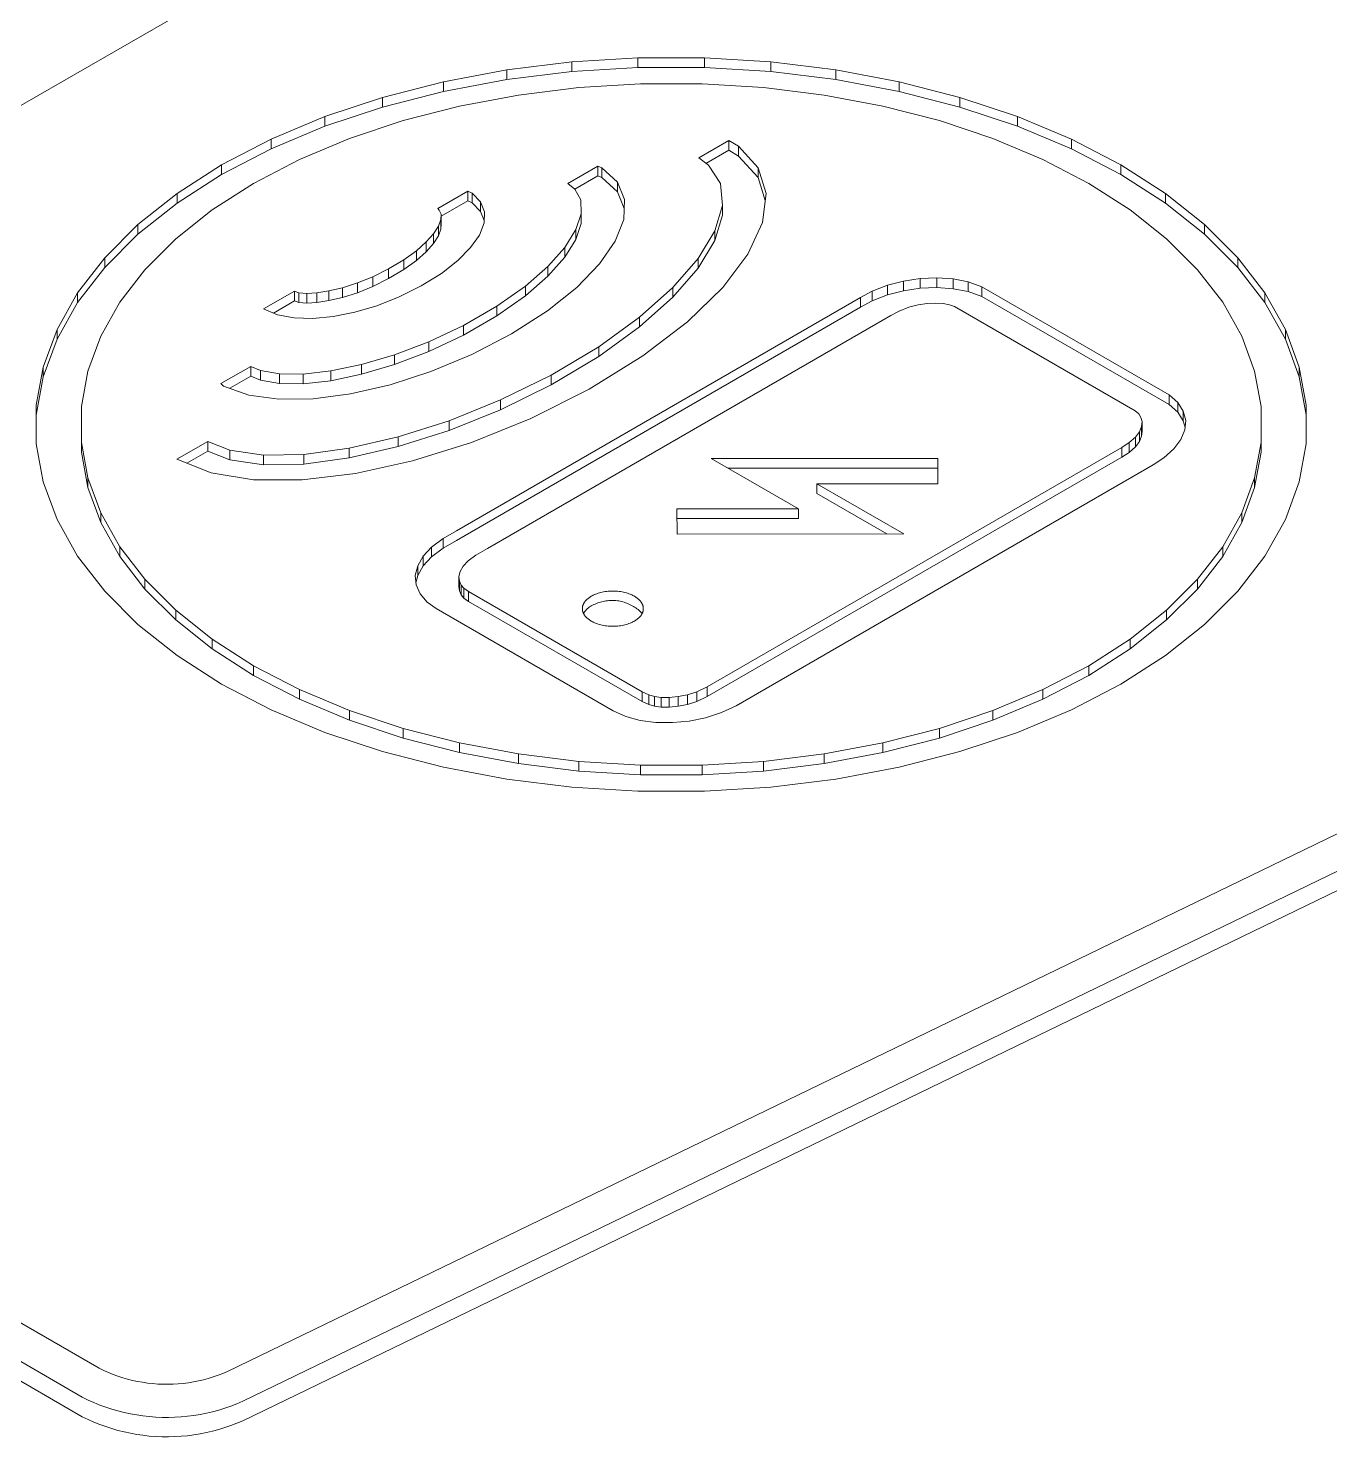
# Model space of a CAD drawing. Header units: millimetres. Extents: x -219 to 4970, y -9 to 3393.
# Drawn here: x 4669.6 to 4705.1, y 1381.93 to 1420.33 of the extents above; entities that cross this region are included whole.
import ezdxf

# ---------------------------------------------------------------- set-up
doc = ezdxf.new("R2010")
doc.units = ezdxf.units.MM
doc.layers.add('ZANO_R', color=7, linetype='Continuous', lineweight=0)

msp = doc.modelspace()

# ---------------------------------------------------------------- linework, layer by layer
at = {"layer": 'ZANO_R'}
for p, q in [((4642.484, 1402.689), (4698.877, 1435.247)), ((4682.65, 1419.196), (4680.924, 1418.873)), ((4684.425, 1419.414), (4682.65, 1419.196)), ((4682.65, 1418.932), (4682.65, 1419.196)), ((4686.23, 1419.524), (4684.425, 1419.414)), ((4684.425, 1419.149), (4684.425, 1419.414)), ((4684.425, 1419.149), (4686.23, 1419.259)), ((4688.045, 1419.524), (4686.23, 1419.524)), ((4686.23, 1419.259), (4686.23, 1419.524)), ((4686.23, 1419.259), (4688.045, 1419.259)), ((4689.85, 1419.414), (4688.045, 1419.524)), ((4688.045, 1419.259), (4688.045, 1419.524)), ((4688.045, 1419.259), (4689.85, 1419.149)), ((4691.625, 1419.196), (4689.85, 1419.414)), ((4689.85, 1419.149), (4689.85, 1419.414)), ((4693.351, 1418.873), (4691.625, 1419.196)), ((4691.625, 1418.932), (4691.625, 1419.196)), ((4680.924, 1418.873), (4679.266, 1418.446)), ((4680.924, 1418.608), (4682.65, 1418.932)), ((4680.924, 1418.608), (4680.924, 1418.873)), ((4682.65, 1418.932), (4684.425, 1419.149)), ((4684.618, 1418.712), (4686.295, 1418.813)), ((4686.295, 1418.813), (4687.98, 1418.813)), ((4687.98, 1418.813), (4689.657, 1418.712)), ((4689.85, 1419.149), (4691.625, 1418.932)), ((4691.625, 1418.932), (4693.351, 1418.608)), ((4695.009, 1418.446), (4693.351, 1418.873)), ((4693.351, 1418.608), (4693.351, 1418.873)), ((4679.266, 1418.446), (4677.695, 1417.922)), ((4679.266, 1418.182), (4680.924, 1418.608)), ((4679.266, 1418.182), (4679.266, 1418.446)), ((4681.366, 1418.209), (4682.969, 1418.509)), ((4682.969, 1418.509), (4684.618, 1418.712)), ((4689.657, 1418.712), (4691.306, 1418.509)), ((4691.306, 1418.509), (4692.909, 1418.209)), ((4693.351, 1418.608), (4695.009, 1418.182)), ((4696.58, 1417.922), (4695.009, 1418.446)), ((4695.009, 1418.182), (4695.009, 1418.446)), ((4677.695, 1417.658), (4679.266, 1418.182)), ((4679.826, 1417.813), (4681.366, 1418.209)), ((4692.909, 1418.209), (4694.45, 1417.813)), ((4695.009, 1418.182), (4696.58, 1417.658)), ((4677.695, 1417.922), (4676.226, 1417.307)), ((4676.226, 1417.042), (4677.695, 1417.658)), ((4677.695, 1417.658), (4677.695, 1417.922)), ((4678.366, 1417.326), (4679.826, 1417.813)), ((4694.45, 1417.813), (4695.91, 1417.326)), ((4698.049, 1417.307), (4696.58, 1417.922)), ((4696.58, 1417.658), (4696.58, 1417.922)), ((4696.58, 1417.658), (4698.049, 1417.042)), ((4676.226, 1417.307), (4674.878, 1416.606)), ((4676.226, 1417.042), (4676.226, 1417.307)), ((4677.002, 1416.754), (4678.366, 1417.326)), ((4688.704, 1417.269), (4687.887, 1416.797)), ((4688.973, 1417.113), (4688.704, 1417.269)), ((4688.704, 1417.004), (4688.704, 1417.269)), ((4695.91, 1417.326), (4697.273, 1416.754)), ((4699.397, 1416.606), (4698.049, 1417.307)), ((4698.049, 1417.042), (4698.049, 1417.307)), ((4674.878, 1416.341), (4676.226, 1417.042)), ((4688.084, 1416.646), (4688.704, 1417.004)), ((4688.704, 1417.004), (4688.973, 1416.848)), ((4689.511, 1416.528), (4688.973, 1417.113)), ((4688.973, 1416.848), (4688.973, 1417.113)), ((4699.397, 1416.341), (4698.049, 1417.042)), ((4674.878, 1416.606), (4673.663, 1415.827)), ((4674.878, 1416.341), (4674.878, 1416.606)), ((4675.749, 1416.103), (4677.002, 1416.754)), ((4685.132, 1416.571), (4684.319, 1416.102)), ((4685.248, 1416.529), (4685.132, 1416.571)), ((4685.132, 1416.306), (4685.132, 1416.571)), ((4685.668, 1416.135), (4685.248, 1416.529)), ((4685.248, 1416.264), (4685.248, 1416.529)), ((4687.887, 1416.797), (4688.152, 1416.594)), ((4688.152, 1416.594), (4688.483, 1416.102)), ((4688.973, 1416.848), (4689.511, 1416.263)), ((4689.725, 1415.827), (4689.511, 1416.528)), ((4689.511, 1416.263), (4689.511, 1416.528)), ((4697.273, 1416.754), (4698.526, 1416.103)), ((4700.612, 1415.827), (4699.397, 1416.606)), ((4699.397, 1416.606), (4699.397, 1416.341)), ((4673.663, 1415.562), (4674.878, 1416.341)), ((4674.621, 1415.379), (4675.749, 1416.103)), ((4684.319, 1416.102), (4684.506, 1415.948)), ((4684.507, 1415.946), (4685.132, 1416.306)), ((4685.132, 1416.306), (4685.248, 1416.264)), ((4685.248, 1416.264), (4685.668, 1415.87)), ((4685.863, 1415.66), (4685.668, 1416.135)), ((4685.668, 1415.87), (4685.668, 1416.135)), ((4688.483, 1416.102), (4688.537, 1415.5)), ((4689.511, 1416.263), (4689.701, 1415.638)), ((4698.526, 1416.103), (4699.654, 1415.379)), ((4699.397, 1416.341), (4700.612, 1415.562)), ((4673.663, 1415.827), (4672.597, 1414.979)), ((4673.663, 1415.562), (4673.663, 1415.827)), ((4681.588, 1415.89), (4680.771, 1415.419)), ((4681.709, 1415.832), (4681.588, 1415.89)), ((4681.588, 1415.626), (4681.588, 1415.89)), ((4681.939, 1415.599), (4681.709, 1415.832)), ((4681.709, 1415.568), (4681.709, 1415.832)), ((4684.506, 1415.948), (4684.668, 1415.649)), ((4685.668, 1415.87), (4685.854, 1415.418)), ((4689.626, 1415.033), (4689.725, 1415.827)), ((4701.678, 1414.979), (4700.612, 1415.827)), ((4700.612, 1415.562), (4700.612, 1415.827)), ((4672.597, 1414.714), (4673.663, 1415.562)), ((4673.63, 1414.592), (4674.621, 1415.379)), ((4680.771, 1415.419), (4680.811, 1415.375)), ((4680.811, 1415.375), (4680.865, 1415.266)), ((4680.865, 1415.208), (4681.588, 1415.626)), ((4681.588, 1415.626), (4681.709, 1415.568)), ((4681.709, 1415.568), (4681.939, 1415.335)), ((4682.047, 1415.327), (4681.939, 1415.599)), ((4681.939, 1415.335), (4681.939, 1415.599)), ((4681.939, 1415.335), (4682.037, 1415.086)), ((4682.035, 1415.022), (4682.047, 1415.327)), ((4684.668, 1415.649), (4684.677, 1415.275)), ((4685.842, 1415.119), (4685.863, 1415.66)), ((4688.537, 1415.5), (4688.328, 1414.81)), ((4688.537, 1415.236), (4688.537, 1415.5)), ((4699.654, 1415.379), (4700.645, 1414.592)), ((4700.612, 1415.562), (4701.678, 1414.715)), ((4672.597, 1414.979), (4671.689, 1414.072)), ((4672.597, 1414.714), (4672.597, 1414.979)), ((4680.791, 1414.937), (4680.658, 1414.73)), ((4680.859, 1415.118), (4680.791, 1414.937)), ((4680.791, 1414.673), (4680.791, 1414.937)), ((4680.865, 1415.266), (4680.859, 1415.118)), ((4680.859, 1414.853), (4680.859, 1415.118)), ((4680.859, 1414.853), (4680.865, 1415.002)), ((4680.865, 1415.002), (4680.865, 1415.266)), ((4681.907, 1414.694), (4682.035, 1415.022)), ((4684.677, 1415.275), (4684.532, 1414.84)), ((4684.532, 1414.575), (4684.677, 1415.011)), ((4684.677, 1415.011), (4684.677, 1415.275)), ((4685.612, 1414.529), (4685.842, 1415.119)), ((4688.328, 1414.546), (4688.537, 1415.235)), ((4689.229, 1414.171), (4689.626, 1415.033)), ((4702.586, 1414.072), (4701.678, 1414.979)), ((4701.678, 1414.715), (4701.678, 1414.979)), ((4671.689, 1413.807), (4672.597, 1414.714)), ((4672.787, 1413.749), (4673.63, 1414.592)), ((4680.658, 1414.73), (4680.458, 1414.504)), ((4680.658, 1414.466), (4680.658, 1414.73)), ((4680.658, 1414.466), (4680.791, 1414.673)), ((4680.791, 1414.673), (4680.859, 1414.853)), ((4681.668, 1414.35), (4681.907, 1414.694)), ((4684.532, 1414.84), (4684.232, 1414.357)), ((4684.232, 1414.092), (4684.532, 1414.575)), ((4684.532, 1414.575), (4684.532, 1414.84)), ((4688.328, 1414.81), (4687.872, 1414.057)), ((4688.328, 1414.546), (4688.328, 1414.81)), ((4700.645, 1414.592), (4701.488, 1413.749)), ((4701.678, 1414.715), (4702.586, 1413.807)), ((4680.187, 1414.263), (4679.845, 1414.015)), ((4680.458, 1414.504), (4680.187, 1414.263)), ((4680.187, 1413.998), (4680.187, 1414.263)), ((4680.187, 1413.998), (4680.458, 1414.239)), ((4680.458, 1414.239), (4680.458, 1414.504)), ((4680.458, 1414.239), (4680.658, 1414.466)), ((4681.321, 1413.999), (4681.668, 1414.35)), ((4684.232, 1414.357), (4683.775, 1413.839)), ((4684.232, 1414.092), (4684.232, 1414.357)), ((4685.183, 1413.906), (4685.612, 1414.529)), ((4687.872, 1413.792), (4688.328, 1414.546)), ((4688.544, 1413.262), (4689.229, 1414.171)), ((4671.689, 1414.072), (4670.951, 1413.115)), ((4670.951, 1412.85), (4671.689, 1413.807)), ((4671.689, 1413.807), (4671.689, 1414.072)), ((4679.845, 1414.015), (4679.431, 1413.769)), ((4679.845, 1413.751), (4679.845, 1414.015)), ((4679.845, 1413.751), (4680.187, 1413.998)), ((4680.869, 1413.649), (4681.321, 1413.999)), ((4683.775, 1413.839), (4683.16, 1413.301)), ((4683.775, 1413.575), (4684.232, 1414.092)), ((4683.775, 1413.575), (4683.775, 1413.839)), ((4684.563, 1413.266), (4685.183, 1413.906)), ((4687.872, 1414.057), (4687.182, 1413.263)), ((4687.182, 1412.998), (4687.872, 1413.792)), ((4687.872, 1413.792), (4687.872, 1414.057)), ((4703.324, 1413.115), (4702.586, 1414.072)), ((4702.586, 1413.807), (4702.586, 1414.072)), ((4702.586, 1413.807), (4703.324, 1412.85)), ((4672.101, 1412.86), (4672.787, 1413.749)), ((4679, 1413.557), (4678.578, 1413.387)), ((4679.431, 1413.769), (4679, 1413.557)), ((4679, 1413.292), (4679, 1413.557)), ((4679, 1413.292), (4679.431, 1413.504)), ((4679.431, 1413.504), (4679.431, 1413.769)), ((4679.431, 1413.504), (4679.845, 1413.751)), ((4680.319, 1413.308), (4680.869, 1413.649)), ((4683.16, 1413.036), (4683.775, 1413.575)), ((4693.473, 1413.44), (4693.03, 1413.324)), ((4693.928, 1413.507), (4693.473, 1413.44)), ((4693.473, 1413.175), (4693.473, 1413.44)), ((4694.382, 1413.526), (4693.928, 1413.507)), ((4693.928, 1413.243), (4693.928, 1413.507)), ((4694.821, 1413.495), (4694.382, 1413.526)), ((4694.382, 1413.261), (4694.382, 1413.526)), ((4695.232, 1413.414), (4694.821, 1413.495)), ((4694.821, 1413.231), (4694.821, 1413.495)), ((4695.603, 1413.283), (4695.232, 1413.414)), ((4695.232, 1413.15), (4695.232, 1413.414)), ((4701.488, 1413.749), (4702.174, 1412.86)), ((4670.951, 1413.115), (4670.39, 1412.118)), ((4670.951, 1412.85), (4670.951, 1413.115)), ((4676.864, 1413.163), (4676.023, 1412.677)), ((4676.986, 1413.121), (4676.864, 1413.163)), ((4676.864, 1412.898), (4676.864, 1413.163)), ((4677.198, 1413.101), (4676.986, 1413.121)), ((4676.986, 1412.856), (4676.986, 1413.121)), ((4677.475, 1413.117), (4677.198, 1413.101)), ((4677.198, 1412.837), (4677.198, 1413.101)), ((4677.805, 1413.168), (4677.475, 1413.117)), ((4677.475, 1412.852), (4677.475, 1413.117)), ((4678.176, 1413.258), (4677.805, 1413.168)), ((4677.805, 1412.904), (4677.805, 1413.168)), ((4678.578, 1413.387), (4678.176, 1413.258)), ((4678.176, 1412.993), (4678.176, 1413.258)), ((4678.176, 1412.993), (4678.578, 1413.122)), ((4678.578, 1413.122), (4678.578, 1413.387)), ((4678.578, 1413.122), (4679, 1413.292)), ((4679.72, 1413.008), (4680.319, 1413.308)), ((4683.16, 1413.301), (4682.386, 1412.756)), ((4682.386, 1412.491), (4683.16, 1413.036)), ((4683.16, 1413.036), (4683.16, 1413.301)), ((4683.759, 1412.625), (4684.563, 1413.266)), ((4687.182, 1413.263), (4686.274, 1412.452)), ((4687.182, 1412.998), (4687.182, 1413.263)), ((4687.585, 1412.33), (4688.544, 1413.262)), ((4692.612, 1413.16), (4692.299, 1412.993)), ((4693.03, 1413.324), (4692.612, 1413.16)), ((4692.612, 1412.895), (4692.612, 1413.16)), ((4692.612, 1412.895), (4693.03, 1413.059)), ((4693.03, 1413.059), (4693.03, 1413.324)), ((4693.03, 1413.059), (4693.473, 1413.175)), ((4693.473, 1413.175), (4693.928, 1413.243)), ((4693.928, 1413.243), (4694.382, 1413.261)), ((4694.382, 1413.261), (4694.821, 1413.231)), ((4694.821, 1413.231), (4695.232, 1413.15)), ((4695.232, 1413.15), (4695.603, 1413.018)), ((4700.711, 1410.338), (4695.603, 1413.283)), ((4695.603, 1413.018), (4695.603, 1413.283)), ((4695.603, 1413.018), (4700.711, 1410.073)), ((4703.885, 1412.118), (4703.324, 1413.115)), ((4703.324, 1412.85), (4703.324, 1413.115)), ((4670.39, 1411.853), (4670.951, 1412.85)), ((4671.58, 1411.934), (4672.101, 1412.86)), ((4676.023, 1412.677), (4676.4, 1412.52)), ((4676.289, 1412.566), (4676.864, 1412.898)), ((4676.864, 1412.898), (4676.986, 1412.856)), ((4676.986, 1412.856), (4677.198, 1412.837)), ((4677.198, 1412.837), (4677.475, 1412.852)), ((4677.475, 1412.852), (4677.805, 1412.904)), ((4677.805, 1412.904), (4678.176, 1412.993)), ((4678.506, 1412.587), (4679.111, 1412.767)), ((4679.111, 1412.767), (4679.72, 1413.008)), ((4692.299, 1412.993), (4681.282, 1406.632)), ((4692.299, 1412.728), (4681.282, 1406.368)), ((4682.386, 1412.756), (4681.469, 1412.226)), ((4682.386, 1412.491), (4682.386, 1412.756)), ((4686.274, 1412.187), (4687.182, 1412.998)), ((4692.299, 1412.993), (4692.299, 1412.728)), ((4692.299, 1412.728), (4692.612, 1412.895)), ((4693.612, 1412.724), (4693.352, 1412.622)), ((4693.87, 1412.791), (4693.612, 1412.724)), ((4694.12, 1412.828), (4693.87, 1412.791)), ((4694.353, 1412.838), (4694.12, 1412.828)), ((4694.555, 1412.824), (4694.353, 1412.838)), ((4694.723, 1412.791), (4694.555, 1412.824)), ((4694.863, 1412.741), (4694.723, 1412.791)), ((4699.786, 1409.903), (4694.863, 1412.741)), ((4702.174, 1412.86), (4702.695, 1411.934)), ((4703.324, 1412.85), (4703.885, 1411.853)), ((4676.4, 1412.52), (4676.851, 1412.435)), ((4676.851, 1412.435), (4677.362, 1412.419)), ((4677.362, 1412.419), (4677.918, 1412.471)), ((4677.918, 1412.471), (4678.506, 1412.587)), ((4681.469, 1411.961), (4682.386, 1412.491)), ((4682.123, 1406.149), (4693.121, 1412.499)), ((4682.781, 1411.998), (4683.759, 1412.625)), ((4686.274, 1412.452), (4685.162, 1411.647)), ((4686.274, 1412.187), (4686.274, 1412.452)), ((4686.365, 1411.399), (4687.585, 1412.33)), ((4693.352, 1412.622), (4693.121, 1412.499)), ((4670.39, 1412.118), (4670.013, 1411.093)), ((4670.39, 1411.853), (4670.39, 1412.118)), ((4671.23, 1410.982), (4671.58, 1411.934)), ((4681.469, 1412.226), (4680.524, 1411.779)), ((4680.524, 1411.514), (4681.469, 1411.961)), ((4681.469, 1411.961), (4681.469, 1412.226)), ((4681.696, 1411.433), (4682.781, 1411.998)), ((4685.162, 1411.383), (4686.274, 1412.187)), ((4702.695, 1411.934), (4703.045, 1410.982)), ((4704.262, 1411.093), (4703.885, 1412.118)), ((4703.885, 1411.853), (4703.885, 1412.118)), ((4670.013, 1410.829), (4670.39, 1411.853)), ((4680.524, 1411.779), (4679.592, 1411.424)), ((4679.592, 1411.159), (4680.524, 1411.514)), ((4680.524, 1411.514), (4680.524, 1411.779)), ((4685.162, 1411.647), (4683.867, 1410.875)), ((4685.162, 1411.383), (4685.162, 1411.647)), ((4703.885, 1411.853), (4704.262, 1410.829)), ((4670.013, 1411.093), (4669.823, 1410.051)), ((4670.013, 1410.829), (4670.013, 1411.093)), ((4675.673, 1411.11), (4674.86, 1410.641)), ((4675.939, 1411.002), (4675.673, 1411.11)), ((4675.673, 1410.846), (4675.673, 1411.11)), ((4678.695, 1411.16), (4677.858, 1410.987)), ((4679.592, 1411.424), (4678.695, 1411.16)), ((4678.695, 1410.896), (4678.695, 1411.16)), ((4678.695, 1410.896), (4679.592, 1411.159)), ((4679.592, 1411.159), (4679.592, 1411.424)), ((4680.585, 1410.969), (4681.696, 1411.433)), ((4683.867, 1410.611), (4685.162, 1411.383)), ((4684.897, 1410.492), (4686.365, 1411.399)), ((4704.452, 1410.051), (4704.262, 1411.093)), ((4704.262, 1410.829), (4704.262, 1411.093)), ((4669.823, 1409.786), (4670.013, 1410.829)), ((4671.054, 1410.014), (4671.23, 1410.982)), ((4675.099, 1410.514), (4675.673, 1410.846)), ((4675.673, 1410.846), (4675.939, 1410.737)), ((4676.457, 1410.909), (4675.939, 1411.002)), ((4675.939, 1410.737), (4675.939, 1411.002)), ((4675.939, 1410.737), (4676.457, 1410.644)), ((4677.104, 1410.903), (4676.457, 1410.909)), ((4676.457, 1410.644), (4676.457, 1410.909)), ((4677.858, 1410.987), (4677.104, 1410.903)), ((4677.104, 1410.639), (4677.104, 1410.903)), ((4677.104, 1410.639), (4677.858, 1410.722)), ((4677.858, 1410.722), (4677.858, 1410.987)), ((4677.858, 1410.722), (4678.695, 1410.896)), ((4679.476, 1410.611), (4680.585, 1410.969)), ((4683.867, 1410.875), (4682.485, 1410.196)), ((4683.867, 1410.611), (4683.867, 1410.875)), ((4703.045, 1410.982), (4703.222, 1410.014)), ((4704.262, 1410.829), (4704.452, 1409.787)), ((4674.86, 1410.641), (4674.933, 1410.573)), ((4674.933, 1410.573), (4675.615, 1410.331)), ((4675.615, 1410.331), (4676.438, 1410.218)), ((4676.457, 1410.644), (4677.104, 1410.639)), ((4677.375, 1410.231), (4678.396, 1410.363)), ((4678.396, 1410.363), (4679.476, 1410.611)), ((4682.485, 1409.931), (4683.867, 1410.611)), ((4683.307, 1409.691), (4684.897, 1410.492)), ((4700.95, 1410.127), (4700.711, 1410.338)), ((4700.711, 1410.073), (4700.711, 1410.338)), ((4669.823, 1410.051), (4669.823, 1409.003)), ((4671.054, 1409.041), (4671.054, 1410.014)), ((4676.438, 1410.218), (4677.375, 1410.231)), ((4682.485, 1410.196), (4681.08, 1409.631)), ((4682.485, 1409.931), (4682.485, 1410.196)), ((4700.711, 1410.073), (4700.95, 1409.863)), ((4701.101, 1409.893), (4700.95, 1410.127)), ((4700.95, 1409.863), (4700.95, 1410.127)), ((4703.222, 1410.014), (4703.222, 1409.041)), ((4704.452, 1409.003), (4704.452, 1410.051)), ((4681.08, 1409.631), (4679.69, 1409.19)), ((4681.08, 1409.367), (4682.485, 1409.931)), ((4681.08, 1409.367), (4681.08, 1409.631)), ((4681.689, 1409.036), (4683.307, 1409.691)), ((4699.885, 1409.816), (4699.786, 1409.903)), ((4699.946, 1409.722), (4699.885, 1409.816)), ((4699.975, 1409.607), (4699.946, 1409.722)), ((4699.964, 1409.475), (4699.975, 1409.607)), ((4699.975, 1409.607), (4699.975, 1409.342)), ((4700.95, 1409.863), (4701.101, 1409.628)), ((4701.165, 1409.641), (4701.101, 1409.893)), ((4701.101, 1409.628), (4701.101, 1409.893)), ((4701.101, 1409.628), (4701.149, 1409.442)), ((4701.144, 1409.379), (4701.165, 1409.641)), ((4679.69, 1409.19), (4678.357, 1408.881)), ((4679.69, 1408.925), (4681.08, 1409.367)), ((4679.69, 1408.925), (4679.69, 1409.19)), ((4699.627, 1409.033), (4699.795, 1409.183)), ((4699.795, 1409.183), (4699.905, 1409.331)), ((4699.795, 1409.183), (4699.795, 1408.918)), ((4699.905, 1409.331), (4699.964, 1409.475)), ((4699.905, 1409.331), (4699.905, 1409.066)), ((4699.964, 1409.21), (4699.905, 1409.066)), ((4699.964, 1409.475), (4699.964, 1409.21)), ((4699.975, 1409.342), (4699.964, 1409.21)), ((4701.037, 1409.117), (4701.144, 1409.379)), ((4669.823, 1409.003), (4670.013, 1407.961)), ((4671.23, 1408.073), (4671.054, 1409.041)), ((4671.054, 1408.776), (4671.054, 1409.041)), ((4674.5, 1409.068), (4673.659, 1408.582)), ((4673.93, 1408.474), (4674.5, 1408.803)), ((4675.103, 1408.828), (4674.5, 1409.068)), ((4674.5, 1408.803), (4674.5, 1409.068)), ((4674.5, 1408.803), (4675.103, 1408.563)), ((4676.023, 1408.691), (4675.103, 1408.828)), ((4675.103, 1408.563), (4675.103, 1408.828)), ((4678.357, 1408.881), (4677.122, 1408.712)), ((4678.357, 1408.616), (4679.69, 1408.925)), ((4678.357, 1408.616), (4678.357, 1408.881)), ((4680.084, 1408.534), (4681.689, 1409.036)), ((4699.42, 1408.899), (4688.113, 1402.371)), ((4699.42, 1408.899), (4699.627, 1409.033)), ((4699.42, 1408.634), (4699.42, 1408.899)), ((4699.627, 1409.033), (4699.627, 1408.768)), ((4699.795, 1408.918), (4699.627, 1408.768)), ((4699.905, 1409.066), (4699.795, 1408.918)), ((4700.573, 1408.616), (4700.846, 1408.86)), ((4700.846, 1408.86), (4701.037, 1409.117)), ((4703.222, 1409.041), (4703.045, 1408.073)), ((4703.222, 1408.776), (4703.222, 1409.041)), ((4704.262, 1407.961), (4704.452, 1409.003)), ((4671.054, 1408.776), (4671.23, 1407.808)), ((4673.659, 1408.582), (4674.596, 1408.208)), ((4675.103, 1408.563), (4676.023, 1408.427)), ((4677.122, 1408.712), (4676.023, 1408.691)), ((4676.023, 1408.427), (4676.023, 1408.691)), ((4676.023, 1408.427), (4677.122, 1408.447)), ((4677.122, 1408.447), (4677.122, 1408.712)), ((4677.122, 1408.447), (4678.357, 1408.616)), ((4678.532, 1408.193), (4680.084, 1408.534)), ((4688.113, 1402.107), (4699.42, 1408.634)), ((4694.406, 1408.598), (4688.228, 1408.599)), ((4688.228, 1408.599), (4690.603, 1407.231)), ((4688.908, 1401.861), (4700.283, 1408.428)), ((4694.406, 1407.91), (4694.406, 1408.598)), ((4699.627, 1408.768), (4699.42, 1408.634)), ((4700.283, 1408.428), (4700.573, 1408.616)), ((4703.045, 1407.808), (4703.222, 1408.776)), ((4671.58, 1407.121), (4671.23, 1408.073)), ((4671.23, 1407.808), (4671.23, 1408.073)), ((4674.596, 1408.208), (4675.748, 1408.023)), ((4675.748, 1408.023), (4677.073, 1408.02)), ((4677.073, 1408.02), (4678.532, 1408.193)), ((4688.688, 1408.334), (4694.406, 1408.333)), ((4703.045, 1408.073), (4702.695, 1407.121)), ((4703.045, 1407.808), (4703.045, 1408.073)), ((4670.013, 1407.961), (4670.39, 1406.936)), ((4671.23, 1407.808), (4671.58, 1406.856)), ((4693.479, 1406.546), (4691.108, 1407.911)), ((4691.108, 1407.911), (4691.108, 1407.646)), ((4691.108, 1407.911), (4694.406, 1407.91)), ((4693.02, 1406.546), (4691.108, 1407.646)), ((4702.695, 1406.856), (4703.045, 1407.808)), ((4703.885, 1406.937), (4704.262, 1407.961)), ((4670.39, 1406.936), (4670.951, 1405.94)), ((4672.101, 1406.195), (4671.58, 1407.121)), ((4671.58, 1406.856), (4671.58, 1407.121)), ((4690.603, 1407.231), (4687.294, 1407.229)), ((4687.294, 1407.229), (4687.296, 1406.541)), ((4690.603, 1406.967), (4687.294, 1406.964)), ((4690.603, 1407.231), (4690.603, 1406.967)), ((4702.695, 1407.121), (4702.174, 1406.195)), ((4702.695, 1406.856), (4702.695, 1407.121)), ((4703.324, 1405.94), (4703.885, 1406.937)), ((4671.58, 1406.856), (4672.101, 1405.93)), ((4681.282, 1406.632), (4680.918, 1406.42)), ((4687.296, 1406.541), (4693.479, 1406.546)), ((4702.174, 1405.93), (4702.695, 1406.856)), ((4672.787, 1405.306), (4672.101, 1406.195)), ((4672.101, 1405.93), (4672.101, 1406.195)), ((4680.604, 1406.186), (4680.372, 1405.935)), ((4680.918, 1406.42), (4680.604, 1406.186)), ((4680.604, 1405.921), (4680.604, 1406.186)), ((4680.604, 1405.921), (4680.918, 1406.156)), ((4680.918, 1406.156), (4680.918, 1406.42)), ((4680.918, 1406.156), (4681.282, 1406.368)), ((4682.123, 1406.149), (4681.812, 1405.968)), ((4702.174, 1406.195), (4701.488, 1405.306)), ((4702.174, 1405.93), (4702.174, 1406.195)), ((4670.951, 1405.94), (4671.689, 1404.983)), ((4672.101, 1405.93), (4672.787, 1405.041)), ((4680.372, 1405.935), (4680.224, 1405.674)), ((4680.372, 1405.67), (4680.372, 1405.935)), ((4680.372, 1405.67), (4680.604, 1405.921)), ((4681.604, 1405.813), (4681.468, 1405.665)), ((4681.812, 1405.968), (4681.604, 1405.813)), ((4701.488, 1405.041), (4702.174, 1405.93)), ((4702.586, 1404.983), (4703.324, 1405.94)), ((4680.224, 1405.674), (4680.159, 1405.411)), ((4680.159, 1405.411), (4680.18, 1405.154)), ((4680.176, 1405.213), (4680.224, 1405.409)), ((4680.224, 1405.409), (4680.224, 1405.674)), ((4680.224, 1405.409), (4680.372, 1405.67)), ((4681.384, 1405.518), (4681.35, 1405.379)), ((4681.35, 1405.379), (4681.36, 1405.255)), ((4681.35, 1405.379), (4681.35, 1405.114)), ((4681.468, 1405.665), (4681.384, 1405.518)), ((4671.689, 1404.983), (4672.597, 1404.075)), ((4673.63, 1404.463), (4672.787, 1405.306)), ((4672.787, 1405.041), (4672.787, 1405.306)), ((4672.787, 1405.041), (4673.63, 1404.198)), ((4680.18, 1405.154), (4680.288, 1404.909)), ((4681.36, 1404.99), (4681.35, 1405.114)), ((4681.36, 1405.255), (4681.406, 1405.151)), ((4681.36, 1405.255), (4681.36, 1404.99)), ((4681.406, 1404.886), (4681.36, 1404.99)), ((4681.406, 1405.151), (4681.485, 1405.061)), ((4681.406, 1405.151), (4681.406, 1404.886)), ((4681.485, 1405.061), (4681.612, 1404.971)), ((4681.485, 1405.061), (4681.485, 1404.796)), ((4681.612, 1404.971), (4686.346, 1402.237)), ((4681.612, 1404.971), (4681.612, 1404.706)), ((4685.215, 1404.946), (4685.178, 1404.936)), ((4685.253, 1404.955), (4685.215, 1404.946)), ((4685.293, 1404.963), (4685.253, 1404.955)), ((4685.334, 1404.97), (4685.293, 1404.963)), ((4685.375, 1404.975), (4685.334, 1404.97)), ((4685.417, 1404.98), (4685.375, 1404.975)), ((4685.459, 1404.983), (4685.417, 1404.98)), ((4685.502, 1404.985), (4685.459, 1404.983)), ((4685.545, 1404.986), (4685.502, 1404.985)), ((4685.588, 1404.985), (4685.545, 1404.986)), ((4685.631, 1404.983), (4685.588, 1404.985)), ((4685.674, 1404.98), (4685.631, 1404.983)), ((4685.715, 1404.975), (4685.674, 1404.98)), ((4685.757, 1404.97), (4685.715, 1404.975)), ((4685.797, 1404.963), (4685.757, 1404.97)), ((4685.837, 1404.955), (4685.797, 1404.963)), ((4685.875, 1404.946), (4685.837, 1404.955)), ((4685.913, 1404.936), (4685.875, 1404.946)), ((4701.488, 1405.306), (4700.645, 1404.463)), ((4700.645, 1404.198), (4701.488, 1405.041)), ((4701.488, 1405.041), (4701.488, 1405.306)), ((4701.678, 1404.075), (4702.586, 1404.983)), ((4680.288, 1404.909), (4680.483, 1404.686)), ((4680.483, 1404.686), (4680.73, 1404.511)), ((4681.485, 1404.796), (4681.406, 1404.886)), ((4681.612, 1404.706), (4681.485, 1404.796)), ((4686.346, 1401.972), (4681.612, 1404.706)), ((4684.718, 1404.555), (4684.72, 1404.561)), ((4684.72, 1404.561), (4684.721, 1404.568)), ((4684.721, 1404.568), (4684.722, 1404.574)), ((4684.722, 1404.574), (4684.724, 1404.58)), ((4684.724, 1404.58), (4684.726, 1404.586)), ((4684.726, 1404.586), (4684.727, 1404.592)), ((4684.727, 1404.592), (4684.729, 1404.598)), ((4684.729, 1404.598), (4684.732, 1404.604)), ((4684.732, 1404.604), (4684.734, 1404.61)), ((4684.734, 1404.61), (4684.736, 1404.616)), ((4684.736, 1404.616), (4684.739, 1404.622)), ((4684.739, 1404.622), (4684.741, 1404.628)), ((4684.741, 1404.628), (4684.744, 1404.634)), ((4684.744, 1404.634), (4684.747, 1404.64)), ((4684.747, 1404.64), (4684.75, 1404.646)), ((4684.75, 1404.646), (4684.753, 1404.651)), ((4684.753, 1404.651), (4684.756, 1404.657)), ((4684.756, 1404.657), (4684.76, 1404.663)), ((4684.76, 1404.663), (4684.763, 1404.669)), ((4684.763, 1404.669), (4684.767, 1404.674)), ((4684.767, 1404.674), (4684.774, 1404.685)), ((4684.774, 1404.685), (4684.782, 1404.696)), ((4684.782, 1404.696), (4684.791, 1404.707)), ((4684.791, 1404.707), (4684.8, 1404.718)), ((4684.8, 1404.718), (4684.809, 1404.728)), ((4684.809, 1404.728), (4684.818, 1404.739)), ((4684.818, 1404.739), (4684.828, 1404.749)), ((4684.828, 1404.749), (4684.839, 1404.759)), ((4684.839, 1404.759), (4684.849, 1404.768)), ((4684.849, 1404.768), (4684.86, 1404.778)), ((4684.86, 1404.778), (4684.872, 1404.787)), ((4684.872, 1404.787), (4684.883, 1404.796)), ((4684.883, 1404.796), (4684.895, 1404.805)), ((4684.895, 1404.805), (4684.907, 1404.813)), ((4684.907, 1404.813), (4684.919, 1404.822)), ((4684.927, 1404.563), (4684.912, 1404.553)), ((4684.919, 1404.822), (4684.932, 1404.83)), ((4684.942, 1404.572), (4684.927, 1404.563)), ((4684.932, 1404.83), (4684.945, 1404.837)), ((4684.957, 1404.58), (4684.942, 1404.572)), ((4684.945, 1404.837), (4684.957, 1404.845)), ((4684.971, 1404.853), (4684.957, 1404.845)), ((4684.991, 1404.599), (4684.957, 1404.58)), ((4684.984, 1404.86), (4684.971, 1404.853)), ((4684.998, 1404.867), (4684.984, 1404.86)), ((4685.026, 1404.617), (4684.991, 1404.599)), ((4685.013, 1404.874), (4684.998, 1404.867)), ((4685.027, 1404.881), (4685.013, 1404.874)), ((4685.061, 1404.633), (4685.026, 1404.617)), ((4685.043, 1404.888), (4685.027, 1404.881)), ((4685.058, 1404.895), (4685.043, 1404.888)), ((4685.074, 1404.901), (4685.058, 1404.895)), ((4685.097, 1404.648), (4685.061, 1404.633)), ((4685.107, 1404.914), (4685.074, 1404.901)), ((4685.133, 1404.662), (4685.097, 1404.648)), ((4685.142, 1404.925), (4685.107, 1404.914)), ((4685.17, 1404.675), (4685.133, 1404.662)), ((4685.178, 1404.936), (4685.142, 1404.925)), ((4685.207, 1404.686), (4685.17, 1404.675)), ((4685.244, 1404.697), (4685.207, 1404.686)), ((4685.282, 1404.705), (4685.244, 1404.697)), ((4685.32, 1404.713), (4685.282, 1404.705)), ((4685.358, 1404.719), (4685.32, 1404.713)), ((4685.397, 1404.724), (4685.358, 1404.719)), ((4685.435, 1404.728), (4685.397, 1404.724)), ((4685.474, 1404.73), (4685.435, 1404.728)), ((4685.513, 1404.731), (4685.474, 1404.73)), ((4685.552, 1404.731), (4685.513, 1404.731)), ((4685.59, 1404.729), (4685.552, 1404.731)), ((4685.629, 1404.726), (4685.59, 1404.729)), ((4685.668, 1404.721), (4685.629, 1404.726)), ((4685.706, 1404.716), (4685.668, 1404.721)), ((4685.744, 1404.709), (4685.706, 1404.716)), ((4685.782, 1404.7), (4685.744, 1404.709)), ((4685.82, 1404.691), (4685.782, 1404.7)), ((4685.857, 1404.68), (4685.82, 1404.691)), ((4685.894, 1404.667), (4685.857, 1404.68)), ((4685.93, 1404.654), (4685.894, 1404.667)), ((4685.949, 1404.925), (4685.913, 1404.936)), ((4685.966, 1404.639), (4685.93, 1404.654)), ((4685.983, 1404.914), (4685.949, 1404.925)), ((4686.001, 1404.623), (4685.966, 1404.639)), ((4686.016, 1404.901), (4685.983, 1404.914)), ((4686.036, 1404.606), (4686.001, 1404.623)), ((4686.032, 1404.895), (4686.016, 1404.901)), ((4686.048, 1404.888), (4686.032, 1404.895)), ((4686.07, 1404.588), (4686.036, 1404.606)), ((4686.063, 1404.881), (4686.048, 1404.888)), ((4686.078, 1404.874), (4686.063, 1404.881)), ((4686.104, 1404.568), (4686.07, 1404.588)), ((4686.092, 1404.867), (4686.078, 1404.874)), ((4686.106, 1404.86), (4686.092, 1404.867)), ((4686.137, 1404.548), (4686.104, 1404.568)), ((4686.12, 1404.853), (4686.106, 1404.86)), ((4686.133, 1404.845), (4686.12, 1404.853)), ((4686.146, 1404.837), (4686.133, 1404.845)), ((4686.159, 1404.83), (4686.146, 1404.837)), ((4686.171, 1404.822), (4686.159, 1404.83)), ((4686.183, 1404.813), (4686.171, 1404.822)), ((4686.195, 1404.805), (4686.183, 1404.813)), ((4686.207, 1404.796), (4686.195, 1404.805)), ((4686.219, 1404.787), (4686.207, 1404.796)), ((4686.23, 1404.778), (4686.219, 1404.787)), ((4686.241, 1404.768), (4686.23, 1404.778)), ((4686.252, 1404.759), (4686.241, 1404.768)), ((4686.262, 1404.749), (4686.252, 1404.759)), ((4686.272, 1404.739), (4686.262, 1404.749)), ((4686.282, 1404.728), (4686.272, 1404.739)), ((4686.291, 1404.718), (4686.282, 1404.728)), ((4686.3, 1404.707), (4686.291, 1404.718)), ((4686.308, 1404.696), (4686.3, 1404.707)), ((4686.316, 1404.685), (4686.308, 1404.696)), ((4686.324, 1404.674), (4686.316, 1404.685)), ((4686.327, 1404.669), (4686.324, 1404.674)), ((4686.331, 1404.663), (4686.327, 1404.669)), ((4686.334, 1404.657), (4686.331, 1404.663)), ((4686.337, 1404.651), (4686.334, 1404.657)), ((4686.34, 1404.646), (4686.337, 1404.651)), ((4686.343, 1404.64), (4686.34, 1404.646)), ((4686.346, 1404.634), (4686.343, 1404.64)), ((4686.349, 1404.628), (4686.346, 1404.634)), ((4686.352, 1404.622), (4686.349, 1404.628)), ((4686.354, 1404.616), (4686.352, 1404.622)), ((4686.357, 1404.61), (4686.354, 1404.616)), ((4686.359, 1404.604), (4686.357, 1404.61)), ((4686.361, 1404.598), (4686.359, 1404.604)), ((4686.363, 1404.592), (4686.361, 1404.598)), ((4686.365, 1404.586), (4686.363, 1404.592)), ((4686.366, 1404.58), (4686.365, 1404.586)), ((4686.368, 1404.574), (4686.366, 1404.58)), ((4686.369, 1404.568), (4686.368, 1404.574)), ((4686.371, 1404.561), (4686.369, 1404.568)), ((4686.372, 1404.555), (4686.371, 1404.561)), ((4674.621, 1403.675), (4673.63, 1404.463)), ((4673.63, 1404.198), (4673.63, 1404.463)), ((4673.63, 1404.198), (4674.621, 1403.411)), ((4680.73, 1404.511), (4685.556, 1401.724)), ((4684.714, 1404.518), (4684.715, 1404.524)), ((4684.714, 1404.512), (4684.714, 1404.518)), ((4684.714, 1404.506), (4684.714, 1404.512)), ((4684.714, 1404.5), (4684.714, 1404.506)), ((4684.714, 1404.493), (4684.714, 1404.5)), ((4684.715, 1404.487), (4684.714, 1404.493)), ((4684.715, 1404.531), (4684.716, 1404.537)), ((4684.715, 1404.524), (4684.715, 1404.531)), ((4684.715, 1404.481), (4684.715, 1404.487)), ((4684.716, 1404.475), (4684.715, 1404.481)), ((4684.716, 1404.543), (4684.717, 1404.549)), ((4684.716, 1404.537), (4684.716, 1404.543)), ((4684.716, 1404.469), (4684.716, 1404.475)), ((4684.717, 1404.462), (4684.716, 1404.469)), ((4684.717, 1404.549), (4684.718, 1404.555)), ((4684.718, 1404.456), (4684.717, 1404.462)), ((4684.72, 1404.45), (4684.718, 1404.456)), ((4684.721, 1404.444), (4684.72, 1404.45)), ((4684.722, 1404.438), (4684.721, 1404.444)), ((4684.724, 1404.432), (4684.722, 1404.438)), ((4684.726, 1404.426), (4684.724, 1404.432)), ((4684.727, 1404.42), (4684.726, 1404.426)), ((4684.729, 1404.413), (4684.727, 1404.42)), ((4684.732, 1404.407), (4684.729, 1404.413)), ((4684.734, 1404.401), (4684.732, 1404.407)), ((4684.736, 1404.395), (4684.734, 1404.401)), ((4684.739, 1404.389), (4684.736, 1404.395)), ((4684.741, 1404.384), (4684.739, 1404.389)), ((4684.744, 1404.378), (4684.741, 1404.384)), ((4684.747, 1404.372), (4684.744, 1404.378)), ((4684.755, 1404.389), (4684.746, 1404.373)), ((4684.75, 1404.366), (4684.747, 1404.372)), ((4684.753, 1404.36), (4684.75, 1404.366)), ((4684.756, 1404.354), (4684.753, 1404.36)), ((4684.764, 1404.404), (4684.755, 1404.389)), ((4684.76, 1404.349), (4684.756, 1404.354)), ((4684.763, 1404.343), (4684.76, 1404.349)), ((4684.767, 1404.337), (4684.763, 1404.343)), ((4684.774, 1404.418), (4684.764, 1404.404)), ((4684.774, 1404.326), (4684.767, 1404.337)), ((4684.785, 1404.433), (4684.774, 1404.418)), ((4684.782, 1404.315), (4684.774, 1404.326)), ((4684.791, 1404.304), (4684.782, 1404.315)), ((4684.795, 1404.447), (4684.785, 1404.433)), ((4684.8, 1404.294), (4684.791, 1404.304)), ((4684.807, 1404.46), (4684.795, 1404.447)), ((4684.809, 1404.283), (4684.8, 1404.294)), ((4684.818, 1404.473), (4684.807, 1404.46)), ((4684.818, 1404.273), (4684.809, 1404.283)), ((4684.83, 1404.486), (4684.818, 1404.473)), ((4684.828, 1404.263), (4684.818, 1404.273)), ((4684.839, 1404.253), (4684.828, 1404.263)), ((4684.843, 1404.498), (4684.83, 1404.486)), ((4684.849, 1404.243), (4684.839, 1404.253)), ((4684.856, 1404.51), (4684.843, 1404.498)), ((4684.86, 1404.234), (4684.849, 1404.243)), ((4684.87, 1404.522), (4684.856, 1404.51)), ((4684.872, 1404.225), (4684.86, 1404.234)), ((4684.883, 1404.533), (4684.87, 1404.522)), ((4684.883, 1404.216), (4684.872, 1404.225)), ((4684.897, 1404.543), (4684.883, 1404.533)), ((4684.895, 1404.207), (4684.883, 1404.216)), ((4684.907, 1404.198), (4684.895, 1404.207)), ((4684.912, 1404.553), (4684.897, 1404.543)), ((4684.919, 1404.19), (4684.907, 1404.198)), ((4684.932, 1404.182), (4684.919, 1404.19)), ((4684.945, 1404.174), (4684.932, 1404.182)), ((4686.169, 1404.526), (4686.137, 1404.548)), ((4686.146, 1404.174), (4686.159, 1404.182)), ((4686.159, 1404.182), (4686.171, 1404.19)), ((4686.2, 1404.503), (4686.169, 1404.526)), ((4686.171, 1404.19), (4686.183, 1404.198)), ((4686.183, 1404.198), (4686.195, 1404.207)), ((4686.195, 1404.207), (4686.207, 1404.216)), ((4686.231, 1404.479), (4686.2, 1404.503)), ((4686.207, 1404.216), (4686.219, 1404.225)), ((4686.219, 1404.225), (4686.23, 1404.234)), ((4686.23, 1404.234), (4686.241, 1404.243)), ((4686.26, 1404.454), (4686.231, 1404.479)), ((4686.241, 1404.243), (4686.252, 1404.253)), ((4686.252, 1404.253), (4686.262, 1404.263)), ((4686.289, 1404.428), (4686.26, 1404.454)), ((4686.262, 1404.263), (4686.272, 1404.273)), ((4686.272, 1404.273), (4686.282, 1404.283)), ((4686.282, 1404.283), (4686.291, 1404.294)), ((4686.317, 1404.401), (4686.289, 1404.428)), ((4686.291, 1404.294), (4686.3, 1404.304)), ((4686.3, 1404.304), (4686.308, 1404.315)), ((4686.308, 1404.315), (4686.316, 1404.326)), ((4686.316, 1404.326), (4686.324, 1404.337)), ((4686.344, 1404.373), (4686.317, 1404.401)), ((4686.324, 1404.337), (4686.327, 1404.343)), ((4686.327, 1404.343), (4686.331, 1404.349)), ((4686.331, 1404.349), (4686.334, 1404.354)), ((4686.334, 1404.354), (4686.337, 1404.36)), ((4686.337, 1404.36), (4686.34, 1404.366)), ((4686.34, 1404.366), (4686.343, 1404.372)), ((4686.343, 1404.372), (4686.346, 1404.378)), ((4686.346, 1404.378), (4686.349, 1404.384)), ((4686.349, 1404.384), (4686.352, 1404.389)), ((4686.352, 1404.389), (4686.354, 1404.395)), ((4686.354, 1404.395), (4686.357, 1404.401)), ((4686.357, 1404.401), (4686.359, 1404.407)), ((4686.359, 1404.407), (4686.361, 1404.413)), ((4686.361, 1404.413), (4686.363, 1404.42)), ((4686.363, 1404.42), (4686.365, 1404.426)), ((4686.365, 1404.426), (4686.366, 1404.432)), ((4686.366, 1404.432), (4686.368, 1404.438)), ((4686.368, 1404.438), (4686.369, 1404.444)), ((4686.369, 1404.444), (4686.371, 1404.45)), ((4686.371, 1404.45), (4686.372, 1404.456)), ((4686.373, 1404.549), (4686.372, 1404.555)), ((4686.372, 1404.456), (4686.373, 1404.462)), ((4686.374, 1404.543), (4686.373, 1404.549)), ((4686.373, 1404.462), (4686.374, 1404.469)), ((4686.375, 1404.537), (4686.374, 1404.543)), ((4686.374, 1404.469), (4686.375, 1404.475)), ((4686.375, 1404.531), (4686.375, 1404.537)), ((4686.376, 1404.524), (4686.375, 1404.531)), ((4686.375, 1404.481), (4686.376, 1404.487)), ((4686.375, 1404.475), (4686.375, 1404.481)), ((4686.376, 1404.518), (4686.376, 1404.524)), ((4686.376, 1404.512), (4686.376, 1404.518)), ((4686.376, 1404.506), (4686.376, 1404.512)), ((4686.376, 1404.5), (4686.376, 1404.506)), ((4686.376, 1404.493), (4686.376, 1404.5)), ((4686.376, 1404.487), (4686.376, 1404.493)), ((4700.645, 1404.463), (4699.654, 1403.675)), ((4699.654, 1403.411), (4700.645, 1404.198)), ((4700.645, 1404.198), (4700.645, 1404.463)), ((4672.597, 1404.075), (4673.663, 1403.228)), ((4684.957, 1404.166), (4684.945, 1404.174)), ((4684.971, 1404.159), (4684.957, 1404.166)), ((4684.984, 1404.152), (4684.971, 1404.159)), ((4684.998, 1404.144), (4684.984, 1404.152)), ((4685.013, 1404.137), (4684.998, 1404.144)), ((4685.027, 1404.13), (4685.013, 1404.137)), ((4685.043, 1404.124), (4685.027, 1404.13)), ((4685.058, 1404.117), (4685.043, 1404.124)), ((4685.074, 1404.11), (4685.058, 1404.117)), ((4685.107, 1404.098), (4685.074, 1404.11)), ((4685.142, 1404.086), (4685.107, 1404.098)), ((4685.178, 1404.075), (4685.142, 1404.086)), ((4685.215, 1404.065), (4685.178, 1404.075)), ((4685.253, 1404.056), (4685.215, 1404.065)), ((4685.293, 1404.048), (4685.253, 1404.056)), ((4685.334, 1404.042), (4685.293, 1404.048)), ((4685.375, 1404.036), (4685.334, 1404.042)), ((4685.417, 1404.032), (4685.375, 1404.036)), ((4685.459, 1404.028), (4685.417, 1404.032)), ((4685.502, 1404.026), (4685.459, 1404.028)), ((4685.545, 1404.026), (4685.502, 1404.026)), ((4685.588, 1404.026), (4685.545, 1404.026)), ((4685.631, 1404.028), (4685.588, 1404.026)), ((4685.674, 1404.032), (4685.631, 1404.028)), ((4685.715, 1404.036), (4685.674, 1404.032)), ((4685.757, 1404.042), (4685.715, 1404.036)), ((4685.797, 1404.048), (4685.757, 1404.042)), ((4685.837, 1404.056), (4685.797, 1404.048)), ((4685.875, 1404.065), (4685.837, 1404.056)), ((4685.913, 1404.075), (4685.875, 1404.065)), ((4685.949, 1404.086), (4685.913, 1404.075)), ((4685.983, 1404.098), (4685.949, 1404.086)), ((4686.016, 1404.11), (4685.983, 1404.098)), ((4686.032, 1404.117), (4686.016, 1404.11)), ((4686.048, 1404.124), (4686.032, 1404.117)), ((4686.063, 1404.13), (4686.048, 1404.124)), ((4686.078, 1404.137), (4686.063, 1404.13)), ((4686.092, 1404.144), (4686.078, 1404.137)), ((4686.106, 1404.152), (4686.092, 1404.144)), ((4686.12, 1404.159), (4686.106, 1404.152)), ((4686.133, 1404.166), (4686.12, 1404.159)), ((4686.133, 1404.166), (4686.146, 1404.174)), ((4700.612, 1403.228), (4701.678, 1404.075)), ((4674.621, 1403.675), (4675.749, 1402.952)), ((4674.621, 1403.411), (4674.621, 1403.675)), ((4675.749, 1402.687), (4674.621, 1403.411)), ((4699.654, 1403.675), (4698.526, 1402.952)), ((4698.526, 1402.687), (4699.654, 1403.411)), ((4699.654, 1403.411), (4699.654, 1403.675)), ((4673.663, 1403.228), (4674.878, 1402.449)), ((4699.397, 1402.449), (4700.612, 1403.228)), ((4677.002, 1402.301), (4675.749, 1402.952)), ((4675.749, 1402.952), (4675.749, 1402.687)), ((4675.749, 1402.687), (4677.002, 1402.036)), ((4698.526, 1402.952), (4697.273, 1402.301)), ((4697.273, 1402.036), (4698.526, 1402.687)), ((4698.526, 1402.687), (4698.526, 1402.952)), ((4674.878, 1402.449), (4676.226, 1401.748)), ((4678.366, 1401.729), (4677.002, 1402.301)), ((4677.002, 1402.036), (4677.002, 1402.301)), ((4687.839, 1402.243), (4688.113, 1402.371)), ((4688.113, 1402.371), (4688.113, 1402.107)), ((4697.273, 1402.301), (4695.91, 1401.729)), ((4697.273, 1402.036), (4697.273, 1402.301)), ((4698.049, 1401.748), (4699.397, 1402.449)), ((4677.002, 1402.036), (4678.366, 1401.464)), ((4686.346, 1402.237), (4686.529, 1402.154)), ((4686.346, 1402.237), (4686.346, 1401.972)), ((4686.529, 1401.889), (4686.346, 1401.972)), ((4686.529, 1402.154), (4686.681, 1402.112)), ((4686.529, 1402.154), (4686.529, 1401.889)), ((4686.681, 1401.848), (4686.529, 1401.889)), ((4686.681, 1402.112), (4686.867, 1402.088)), ((4686.681, 1402.112), (4686.681, 1401.848)), ((4686.867, 1402.088), (4687.085, 1402.085)), ((4686.867, 1402.088), (4686.867, 1401.824)), ((4687.085, 1402.085), (4687.328, 1402.108)), ((4687.085, 1402.085), (4687.085, 1401.821)), ((4687.328, 1402.108), (4687.583, 1402.161)), ((4687.328, 1402.108), (4687.328, 1401.844)), ((4687.583, 1401.896), (4687.328, 1401.844)), ((4687.583, 1402.161), (4687.839, 1402.243)), ((4687.583, 1402.161), (4687.583, 1401.896)), ((4687.839, 1401.979), (4687.583, 1401.896)), ((4687.839, 1402.243), (4687.839, 1401.979)), ((4688.113, 1402.107), (4687.839, 1401.979)), ((4695.91, 1401.464), (4697.273, 1402.036)), ((4676.226, 1401.748), (4677.695, 1401.132)), ((4679.826, 1401.242), (4678.366, 1401.729)), ((4678.366, 1401.464), (4678.366, 1401.729)), ((4685.556, 1401.724), (4685.901, 1401.567)), ((4685.901, 1401.567), (4686.294, 1401.461)), ((4686.867, 1401.824), (4686.681, 1401.848)), ((4687.085, 1401.821), (4686.867, 1401.824)), ((4687.328, 1401.844), (4687.085, 1401.821)), ((4687.624, 1401.442), (4688.075, 1401.534)), ((4688.075, 1401.534), (4688.507, 1401.674)), ((4688.507, 1401.674), (4688.908, 1401.861)), ((4695.91, 1401.729), (4694.45, 1401.242)), ((4695.91, 1401.464), (4695.91, 1401.729)), ((4696.581, 1401.132), (4698.049, 1401.748)), ((4677.695, 1401.132), (4679.266, 1400.608)), ((4678.366, 1401.464), (4679.826, 1400.977)), ((4681.366, 1400.846), (4679.826, 1401.242)), ((4679.826, 1400.977), (4679.826, 1401.242)), ((4686.294, 1401.461), (4686.721, 1401.405)), ((4686.721, 1401.405), (4687.168, 1401.399)), ((4687.168, 1401.399), (4687.624, 1401.442)), ((4694.45, 1401.242), (4692.909, 1400.846)), ((4694.45, 1400.977), (4695.91, 1401.464)), ((4694.45, 1400.977), (4694.45, 1401.242)), ((4695.009, 1400.608), (4696.581, 1401.132)), ((4679.826, 1400.977), (4681.366, 1400.581)), ((4682.969, 1400.545), (4681.366, 1400.846)), ((4681.366, 1400.581), (4681.366, 1400.846)), ((4692.909, 1400.846), (4691.306, 1400.545)), ((4692.909, 1400.581), (4694.45, 1400.977)), ((4692.909, 1400.581), (4692.909, 1400.846)), ((4671.536, 1383.798), (4642.484, 1400.571)), ((4679.266, 1400.608), (4680.924, 1400.182)), ((4681.366, 1400.581), (4682.969, 1400.281)), ((4684.618, 1400.343), (4682.969, 1400.545)), ((4682.969, 1400.281), (4682.969, 1400.545)), ((4686.295, 1400.241), (4684.618, 1400.343)), ((4684.618, 1400.078), (4684.618, 1400.343)), ((4689.657, 1400.343), (4687.981, 1400.241)), ((4691.306, 1400.545), (4689.657, 1400.343)), ((4689.657, 1400.078), (4689.657, 1400.343)), ((4691.306, 1400.281), (4692.909, 1400.581)), ((4691.306, 1400.281), (4691.306, 1400.545)), ((4693.351, 1400.182), (4695.009, 1400.608)), ((4680.924, 1400.182), (4682.65, 1399.858)), ((4682.969, 1400.281), (4684.618, 1400.078)), ((4684.618, 1400.078), (4686.295, 1399.977)), ((4687.981, 1400.241), (4686.295, 1400.241)), ((4686.295, 1399.977), (4686.295, 1400.241)), ((4686.295, 1399.977), (4687.981, 1399.977)), ((4687.981, 1399.977), (4687.981, 1400.241)), ((4687.981, 1399.977), (4689.657, 1400.078)), ((4689.657, 1400.078), (4691.306, 1400.281)), ((4691.625, 1399.858), (4693.351, 1400.182)), ((4671.078, 1383.004), (4642.026, 1399.777)), ((4682.65, 1399.858), (4684.425, 1399.64)), ((4684.425, 1399.64), (4686.23, 1399.531)), ((4688.045, 1399.531), (4689.85, 1399.64)), ((4689.85, 1399.64), (4691.625, 1399.858)), ((4671.078, 1382.475), (4642.026, 1399.248)), ((4686.23, 1399.531), (4688.045, 1399.531)), ((4705.873, 1398.649), (4675.037, 1383.71)), ((4706.084, 1397.733), (4675.454, 1382.894)), ((4706.084, 1397.204), (4675.454, 1382.364)), ((4671.661, 1383.738), (4671.536, 1383.798)), ((4671.789, 1383.681), (4671.661, 1383.738)), ((4671.918, 1383.629), (4671.789, 1383.681)), ((4672.049, 1383.582), (4671.918, 1383.629)), ((4672.181, 1383.539), (4672.049, 1383.582)), ((4672.315, 1383.5), (4672.181, 1383.539)), ((4672.45, 1383.466), (4672.315, 1383.5)), ((4672.586, 1383.437), (4672.45, 1383.466)), ((4674.244, 1383.452), (4674.108, 1383.424)), ((4674.38, 1383.483), (4674.244, 1383.452)), ((4674.514, 1383.52), (4674.38, 1383.483)), ((4674.647, 1383.561), (4674.514, 1383.52)), ((4674.779, 1383.606), (4674.647, 1383.561)), ((4674.909, 1383.656), (4674.779, 1383.606)), ((4675.037, 1383.71), (4674.909, 1383.656)), ((4672.723, 1383.412), (4672.586, 1383.437)), ((4672.86, 1383.392), (4672.723, 1383.412)), ((4672.999, 1383.377), (4672.86, 1383.392)), ((4673.138, 1383.366), (4672.999, 1383.377)), ((4673.277, 1383.36), (4673.138, 1383.366)), ((4673.416, 1383.359), (4673.277, 1383.36)), ((4673.555, 1383.363), (4673.416, 1383.359)), ((4673.694, 1383.371), (4673.555, 1383.363)), ((4673.832, 1383.384), (4673.694, 1383.371)), ((4673.971, 1383.402), (4673.832, 1383.384)), ((4674.108, 1383.424), (4673.971, 1383.402)), ((4671.234, 1382.928), (4671.078, 1383.004)), ((4671.393, 1382.858), (4671.234, 1382.928)), ((4671.555, 1382.793), (4671.393, 1382.858)), ((4671.718, 1382.734), (4671.555, 1382.793)), ((4671.884, 1382.68), (4671.718, 1382.734)), ((4672.051, 1382.632), (4671.884, 1382.68)), ((4674.967, 1382.707), (4674.8, 1382.656)), ((4675.131, 1382.764), (4674.967, 1382.707)), ((4675.294, 1382.826), (4675.131, 1382.764)), ((4675.454, 1382.894), (4675.294, 1382.826)), ((4671.234, 1382.399), (4671.078, 1382.475)), ((4671.393, 1382.329), (4671.234, 1382.399)), ((4671.555, 1382.264), (4671.393, 1382.329)), ((4672.22, 1382.589), (4672.051, 1382.632)), ((4672.39, 1382.553), (4672.22, 1382.589)), ((4672.561, 1382.522), (4672.39, 1382.553)), ((4672.733, 1382.497), (4672.561, 1382.522)), ((4672.906, 1382.478), (4672.733, 1382.497)), ((4673.079, 1382.464), (4672.906, 1382.478)), ((4673.253, 1382.457), (4673.079, 1382.464)), ((4673.427, 1382.456), (4673.253, 1382.457)), ((4673.601, 1382.46), (4673.427, 1382.456)), ((4673.775, 1382.47), (4673.601, 1382.46)), ((4673.948, 1382.487), (4673.775, 1382.47)), ((4674.121, 1382.509), (4673.948, 1382.487)), ((4674.292, 1382.537), (4674.121, 1382.509)), ((4674.463, 1382.571), (4674.292, 1382.537)), ((4674.632, 1382.611), (4674.463, 1382.571)), ((4674.8, 1382.656), (4674.632, 1382.611)), ((4675.294, 1382.297), (4675.131, 1382.234)), ((4675.454, 1382.364), (4675.294, 1382.297)), ((4671.718, 1382.204), (4671.555, 1382.264)), ((4671.884, 1382.15), (4671.718, 1382.204)), ((4672.051, 1382.102), (4671.884, 1382.15)), ((4672.22, 1382.06), (4672.051, 1382.102)), ((4672.39, 1382.023), (4672.22, 1382.06)), ((4672.561, 1381.992), (4672.39, 1382.023)), ((4672.733, 1381.967), (4672.561, 1381.992)), ((4672.906, 1381.948), (4672.733, 1381.967)), ((4673.079, 1381.935), (4672.906, 1381.948)), ((4673.253, 1381.928), (4673.079, 1381.935)), ((4673.427, 1381.926), (4673.253, 1381.928)), ((4673.601, 1381.931), (4673.427, 1381.926)), ((4673.775, 1381.941), (4673.601, 1381.931)), ((4673.948, 1381.957), (4673.775, 1381.941)), ((4674.121, 1381.98), (4673.948, 1381.957)), ((4674.292, 1382.008), (4674.121, 1381.98)), ((4674.463, 1382.041), (4674.292, 1382.008)), ((4674.632, 1382.081), (4674.463, 1382.041)), ((4674.8, 1382.127), (4674.632, 1382.081)), ((4674.967, 1382.178), (4674.8, 1382.127)), ((4675.131, 1382.234), (4674.967, 1382.178))]:
    msp.add_line(p, q, dxfattribs=at)

doc.saveas('drawing.dxf')
